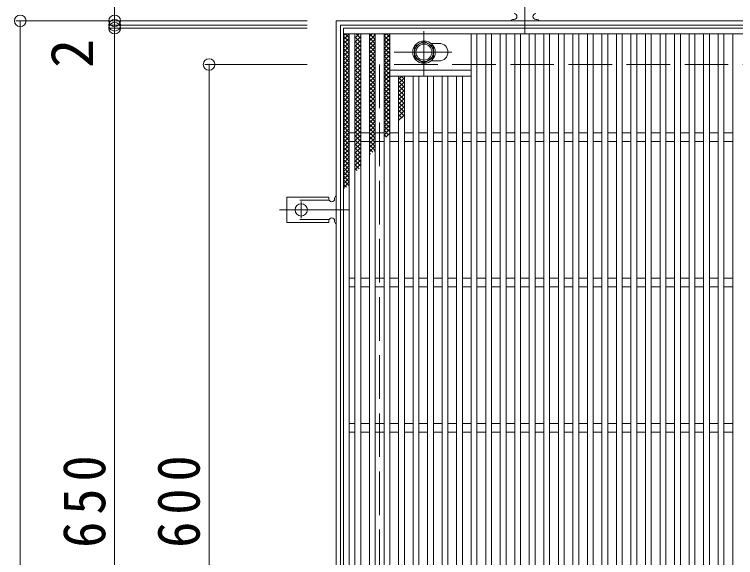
# Model space of a CAD drawing. Units: millimetres, scale not verified. Extents: x -1561 to 1646, y -1375 to 1309.
# Drawn here: x -551.4 to -55, y 687.3 to 1060.9 of the extents above; entities that cross this region are included whole.
import ezdxf
from ezdxf.enums import TextEntityAlignment as Align

# ---------------------------------------------------------------- set-up
doc = ezdxf.new("R2010")
doc.units = ezdxf.units.MM
doc.header["$LTSCALE"] = 10
doc.header["$PDMODE"] = 32
doc.header["$PDSIZE"] = 8
for name, pattern in [('CHAIN1', [8, 5, -1, 1, -1]), ('CHAIN2', [12, 9, -1, 1, -1]), ('DASHED2', [3, 2, -1]), ('DASHED3', [4, 3, -1])]:
    doc.linetypes.add(name, pattern=pattern)
for name, color, linetype, lineweight in [('C-1', 2, 'Continuous', 9), ('C-2', 3, 'Continuous', 9), ('C-4', 7, 'Continuous', 9), ('C-8', 4, 'Continuous', 9), ('C-9', 6, 'Continuous', 9), ('C-A', 3, 'Continuous', 9)]:
    doc.layers.add(name, color=color, linetype=linetype, lineweight=lineweight)
doc.styles.add('ＭＳ ゴシック', font='')
doc.styles.get('ＭＳ ゴシック').set_extended_font_data('MS Gothic')

msp = doc.modelspace()

# ---------------------------------------------------------------- linework, layer by layer
at = {"layer": 'C-1'}
for p, q in [((330, 1056.48), (-330, 1056.48)), ((-330, 1056.48), (-330, 396.48)), ((327, 1053.48), (-327, 1053.48)), ((-327, 1053.48), (-327, 399.48))]:
    msp.add_line(p, q, dxfattribs=at)
at = {"layer": 'C-1', "linetype": 'DASHED3'}
for p, q in [((300, 1026.48), (-300, 1026.48)), ((-300, 1026.48), (-300, 426.48))]:
    msp.add_line(p, q, dxfattribs=at)
at = {"layer": 'C-2'}
for p, q in [((-325, 1051.48), (-325, 401.48)), ((325, 1051.48), (-325, 1051.48)), ((325, 1047.48), (-325, 1047.48)), ((-321, 1047.48), (-321, 405.48)), ((-317, 1047.48), (-317, 405.48)), ((-313, 1047.48), (-313, 405.48)), ((-307, 1047.48), (-307, 405.48)), ((-303, 1047.48), (-303, 405.48)), ((-297, 1047.48), (-297, 405.48)), ((-293, 1047.48), (-293, 405.48)), ((-237, 1047.48), (-237, 405.48)), ((-233, 1047.48), (-233, 405.48)), ((-227, 1047.48), (-227, 405.48)), ((-223, 1047.48), (-223, 405.48)), ((-217, 1047.48), (-217, 405.48)), ((-213, 1047.48), (-213, 405.48)), ((-207, 1047.48), (-207, 405.48)), ((-203, 1047.48), (-203, 405.48)), ((-197, 1047.48), (-197, 405.48)), ((-193, 1047.48), (-193, 405.48)), ((-187, 1047.48), (-187, 405.48)), ((-183, 1047.48), (-183, 405.48)), ((-177, 1047.48), (-177, 405.48)), ((-173, 1047.48), (-173, 405.48)), ((-167, 1047.48), (-167, 405.48)), ((-163, 1047.48), (-163, 405.48)), ((-157, 1047.48), (-157, 405.48)), ((-153, 1047.48), (-153, 405.48)), ((-147, 1047.48), (-147, 405.48)), ((-143, 1047.48), (-143, 405.48)), ((-137, 1047.48), (-137, 405.48)), ((-133, 1047.48), (-133, 405.48)), ((-127, 1047.48), (-127, 405.48)), ((-123, 1047.48), (-123, 405.48)), ((-117, 1047.48), (-117, 405.48)), ((-113, 1047.48), (-113, 405.48)), ((-107, 1047.48), (-107, 405.48)), ((-103, 1047.48), (-103, 405.48)), ((-97, 1047.48), (-97, 405.48)), ((-93, 1047.48), (-93, 405.48)), ((-87, 1047.48), (-87, 405.48)), ((-83, 1047.48), (-83, 405.48)), ((-77, 1047.48), (-77, 405.48)), ((-73, 1047.48), (-73, 405.48)), ((-67, 1047.48), (-67, 405.48)), ((-63, 1047.48), (-63, 405.48)), ((-57, 1047.48), (-57, 405.48)), ((-259, 1040.98), (-264.59, 1040.98)), ((-259, 1028.98), (-264.6, 1028.98)), ((-293, 1022.48), (-237, 1022.48)), ((-293, 1018.48), (-237, 1018.48)), ((-287, 1018.48), (-287, 434.49)), ((-283, 1018.48), (-283, 434.49)), ((-277, 1018.48), (-277, 434.49)), ((-273, 1018.48), (-273, 434.49)), ((-267, 1018.48), (-267, 434.49)), ((-263, 1018.48), (-263, 434.49)), ((-257, 1018.48), (-257, 434.49)), ((-253, 1018.48), (-253, 434.49)), ((-247, 1018.48), (-247, 434.49)), ((-243, 1018.48), (-243, 434.49)), ((-317, 979.48), (-321, 979.48)), ((-307, 979.48), (-313, 979.48)), ((-297, 979.48), (-303, 979.48)), ((-287, 979.48), (-293, 979.48)), ((-277, 979.48), (-283, 979.48)), ((-267, 979.48), (-273, 979.48)), ((-257, 979.48), (-263, 979.48)), ((-247, 979.48), (-253, 979.48)), ((-237, 979.48), (-243, 979.48)), ((-227, 979.48), (-233, 979.48)), ((-217, 979.48), (-223, 979.48)), ((-207, 979.48), (-213, 979.48)), ((-197, 979.48), (-203, 979.48)), ((-187, 979.48), (-193, 979.48)), ((-177, 979.48), (-183, 979.48)), ((-167, 979.48), (-173, 979.48)), ((-157, 979.48), (-163, 979.48)), ((-147, 979.48), (-153, 979.48)), ((-137, 979.48), (-143, 979.48)), ((-127, 979.48), (-133, 979.48)), ((-117, 979.48), (-123, 979.48)), ((-107, 979.48), (-113, 979.48)), ((-97, 979.48), (-103, 979.48)), ((-87, 979.48), (-93, 979.48)), ((-77, 979.48), (-83, 979.48)), ((-67, 979.48), (-73, 979.48)), ((-57, 979.48), (-63, 979.48)), ((-317, 973.48), (-321, 973.48)), ((-307, 973.48), (-313, 973.48)), ((-297, 973.48), (-303, 973.48)), ((-287, 973.48), (-293, 973.48)), ((-277, 973.48), (-283, 973.48)), ((-267, 973.48), (-273, 973.48)), ((-257, 973.48), (-263, 973.48)), ((-247, 973.48), (-253, 973.48)), ((-237, 973.48), (-243, 973.48)), ((-227, 973.48), (-233, 973.48)), ((-217, 973.48), (-223, 973.48)), ((-207, 973.48), (-213, 973.48)), ((-197, 973.48), (-203, 973.48)), ((-187, 973.48), (-193, 973.48)), ((-177, 973.48), (-183, 973.48)), ((-167, 973.48), (-173, 973.48)), ((-157, 973.48), (-163, 973.48)), ((-147, 973.48), (-153, 973.48)), ((-137, 973.48), (-143, 973.48)), ((-127, 973.48), (-133, 973.48)), ((-117, 973.48), (-123, 973.48)), ((-107, 973.48), (-113, 973.48)), ((-97, 973.48), (-103, 973.48)), ((-87, 973.48), (-93, 973.48)), ((-77, 973.48), (-83, 973.48)), ((-67, 973.48), (-73, 973.48)), ((-57, 973.48), (-63, 973.48)), ((-317, 879.48), (-321, 879.48)), ((-307, 879.48), (-313, 879.48)), ((-297, 879.48), (-303, 879.48)), ((-287, 879.48), (-293, 879.48)), ((-277, 879.48), (-283, 879.48)), ((-267, 879.48), (-273, 879.48)), ((-257, 879.48), (-263, 879.48)), ((-247, 879.48), (-253, 879.48)), ((-237, 879.48), (-243, 879.48)), ((-227, 879.48), (-233, 879.48)), ((-217, 879.48), (-223, 879.48)), ((-207, 879.48), (-213, 879.48)), ((-197, 879.48), (-203, 879.48)), ((-187, 879.48), (-193, 879.48)), ((-177, 879.48), (-183, 879.48)), ((-167, 879.48), (-173, 879.48)), ((-157, 879.48), (-163, 879.48)), ((-147, 879.48), (-153, 879.48)), ((-137, 879.48), (-143, 879.48)), ((-127, 879.48), (-133, 879.48)), ((-117, 879.48), (-123, 879.48)), ((-107, 879.48), (-113, 879.48)), ((-97, 879.48), (-103, 879.48)), ((-87, 879.48), (-93, 879.48)), ((-77, 879.48), (-83, 879.48)), ((-67, 879.48), (-73, 879.48)), ((-57, 879.48), (-63, 879.48)), ((-317, 873.48), (-321, 873.48)), ((-307, 873.48), (-313, 873.48)), ((-297, 873.48), (-303, 873.48)), ((-287, 873.48), (-293, 873.48)), ((-277, 873.48), (-283, 873.48)), ((-267, 873.48), (-273, 873.48)), ((-257, 873.48), (-263, 873.48)), ((-247, 873.48), (-253, 873.48)), ((-237, 873.48), (-243, 873.48)), ((-227, 873.48), (-233, 873.48)), ((-217, 873.48), (-223, 873.48)), ((-207, 873.48), (-213, 873.48)), ((-197, 873.48), (-203, 873.48)), ((-187, 873.48), (-193, 873.48)), ((-177, 873.48), (-183, 873.48)), ((-167, 873.48), (-173, 873.48)), ((-157, 873.48), (-163, 873.48)), ((-147, 873.48), (-153, 873.48)), ((-137, 873.48), (-143, 873.48)), ((-127, 873.48), (-133, 873.48)), ((-117, 873.48), (-123, 873.48)), ((-107, 873.48), (-113, 873.48)), ((-97, 873.48), (-103, 873.48)), ((-87, 873.48), (-93, 873.48)), ((-77, 873.48), (-83, 873.48)), ((-67, 873.48), (-73, 873.48)), ((-57, 873.48), (-63, 873.48)), ((-317, 779.48), (-321, 779.48)), ((-307, 779.48), (-313, 779.48)), ((-297, 779.48), (-303, 779.48)), ((-287, 779.48), (-293, 779.48)), ((-277, 779.48), (-283, 779.48)), ((-267, 779.48), (-273, 779.48)), ((-257, 779.48), (-263, 779.48)), ((-247, 779.48), (-253, 779.48)), ((-237, 779.48), (-243, 779.48)), ((-227, 779.48), (-233, 779.48)), ((-217, 779.48), (-223, 779.48)), ((-207, 779.48), (-213, 779.48)), ((-197, 779.48), (-203, 779.48)), ((-187, 779.48), (-193, 779.48)), ((-177, 779.48), (-183, 779.48)), ((-167, 779.48), (-173, 779.48)), ((-157, 779.48), (-163, 779.48)), ((-147, 779.48), (-153, 779.48)), ((-137, 779.48), (-143, 779.48)), ((-127, 779.48), (-133, 779.48)), ((-117, 779.48), (-123, 779.48)), ((-107, 779.48), (-113, 779.48)), ((-97, 779.48), (-103, 779.48)), ((-87, 779.48), (-93, 779.48)), ((-77, 779.48), (-83, 779.48)), ((-67, 779.48), (-73, 779.48)), ((-57, 779.48), (-63, 779.48)), ((-317, 773.48), (-321, 773.48)), ((-307, 773.48), (-313, 773.48)), ((-297, 773.48), (-303, 773.48)), ((-287, 773.48), (-293, 773.48)), ((-277, 773.48), (-283, 773.48)), ((-267, 773.48), (-273, 773.48)), ((-257, 773.48), (-263, 773.48)), ((-247, 773.48), (-253, 773.48)), ((-237, 773.48), (-243, 773.48)), ((-227, 773.48), (-233, 773.48)), ((-217, 773.48), (-223, 773.48)), ((-207, 773.48), (-213, 773.48)), ((-197, 773.48), (-203, 773.48)), ((-187, 773.48), (-193, 773.48)), ((-177, 773.48), (-183, 773.48)), ((-167, 773.48), (-173, 773.48)), ((-157, 773.48), (-163, 773.48)), ((-147, 773.48), (-153, 773.48)), ((-137, 773.48), (-143, 773.48)), ((-127, 773.48), (-133, 773.48)), ((-117, 773.48), (-123, 773.48)), ((-107, 773.48), (-113, 773.48)), ((-97, 773.48), (-103, 773.48)), ((-87, 773.48), (-93, 773.48)), ((-77, 773.48), (-83, 773.48)), ((-67, 773.48), (-73, 773.48)), ((-57, 773.48), (-63, 773.48))]:
    msp.add_line(p, q, dxfattribs=at)
msp.add_arc((-259, 1034.98), 6, 270, 90, dxfattribs=at)
at = {"layer": 'C-4'}
for p, q in [((-482.42, 1056.48), (-482.42, 1100.66)), ((-550.42, 1056.48), (-350, 1056.48)), ((-547.42, 396.48), (-547.42, 1056.48)), ((-485.42, 1053.48), (-350, 1053.48)), ((-482.42, 1053.48), (-482.42, 1056.48)), ((-482.42, 1051.48), (-482.42, 1053.48)), ((-485.42, 1051.48), (-350, 1051.48)), ((-482.42, 401.48), (-482.42, 1051.48)), ((-420.42, 1026.48), (-350, 1026.48)), ((-417.42, 426.48), (-417.42, 1026.48))]:
    msp.add_line(p, q, dxfattribs=at)
for p in [(-547.42, 1056.48), (-482.42, 1056.48), (-482.42, 1053.48), (-482.42, 1051.48), (-417.42, 1026.48)]:
    msp.add_point(p, dxfattribs=at)
at = {"layer": 'C-8', "linetype": 'CHAIN1'}
for p, q in [((-269.5, 1019.01), (-269.5, 1049.37)), ((-289.97, 1034.98), (-250.28, 1034.98))]:
    msp.add_line(p, q, dxfattribs=at)
at = {"layer": 'C-8'}
msp.add_lwpolyline([(-263, 1031.23), (-263, 1038.74), (-269.5, 1042.49), (-276, 1038.74), (-276, 1031.23), (-269.5, 1027.48)], close=True, dxfattribs=at)
for radius in [7.75, 6.5, 5.5]:
    msp.add_circle((-269.5, 1034.98), radius, dxfattribs=at)
at = {"layer": 'C-9'}
for p, q in [((-325, 1043.47), (-321.21, 1047.26)), ((-325, 1046.29), (-324.04, 1047.26)), ((-325, 1046.02), (-321, 1042.02)), ((-325, 1040.64), (-321, 1044.64)), ((-325, 1043.19), (-321, 1039.19)), ((-323.41, 1047.26), (-321, 1044.85)), ((-317, 1044.58), (-314.32, 1047.26)), ((-317, 1041.75), (-313, 1045.75)), ((-317, 1045.42), (-313, 1041.42)), ((-317, 1038.92), (-313, 1042.92)), ((-317, 1042.59), (-313, 1038.59)), ((-316.01, 1047.26), (-313, 1044.24)), ((-313.18, 1047.26), (-313, 1047.07)), ((-307, 1045.65), (-305.39, 1047.26)), ((-307, 1042.82), (-303, 1046.82)), ((-307, 1044.77), (-303, 1040.77)), ((-307, 1039.99), (-303, 1043.99)), ((-306.66, 1047.26), (-303, 1043.6)), ((-303.83, 1047.26), (-303, 1046.42)), ((-297, 1046.04), (-295.78, 1047.26)), ((-297, 1043.21), (-293, 1047.21)), ((-297, 1046.27), (-293, 1042.27)), ((-297, 1040.38), (-293, 1044.38)), ((-297, 1043.44), (-293, 1039.44)), ((-295.16, 1047.26), (-293, 1045.1)), ((-325, 1037.81), (-321, 1041.81)), ((-325, 1040.36), (-321, 1036.36)), ((-325, 1034.98), (-321, 1038.98)), ((-325, 1037.53), (-321, 1033.53)), ((-317, 1036.09), (-313, 1040.09)), ((-317, 1039.76), (-313, 1035.76)), ((-307, 1041.94), (-303, 1037.94)), ((-307, 1037.16), (-303, 1041.16)), ((-307, 1039.11), (-303, 1035.11)), ((-307, 1034.33), (-303, 1038.33)), ((-297, 1037.55), (-293, 1041.55)), ((-297, 1040.61), (-293, 1036.61)), ((-297, 1034.73), (-293, 1038.72)), ((-297, 1037.79), (-293, 1033.79)), ((-325, 1032.15), (-321, 1036.15)), ((-325, 1034.7), (-321, 1030.7)), ((-325, 1029.32), (-321, 1033.32)), ((-317, 1033.27), (-313, 1037.27)), ((-317, 1036.93), (-313, 1032.93)), ((-317, 1030.44), (-313, 1034.44)), ((-317, 1034.1), (-313, 1030.1)), ((-307, 1036.28), (-303, 1032.28)), ((-307, 1031.51), (-303, 1035.51)), ((-307, 1033.45), (-303, 1029.45)), ((-307, 1028.68), (-303, 1032.68)), ((-297, 1031.9), (-293, 1035.9)), ((-297, 1034.96), (-293, 1030.96)), ((-297, 1029.07), (-293, 1033.07)), ((-325, 1031.87), (-321, 1027.87)), ((-325, 1026.5), (-321, 1030.5)), ((-325, 1029.05), (-321, 1025.05)), ((-325, 1023.67), (-321, 1027.67)), ((-317, 1027.61), (-313, 1031.61)), ((-317, 1031.27), (-313, 1027.27)), ((-317, 1024.78), (-313, 1028.78)), ((-317, 1028.44), (-313, 1024.44)), ((-307, 1030.62), (-303, 1026.63)), ((-307, 1025.85), (-303, 1029.85)), ((-307, 1027.8), (-303, 1023.8)), ((-297, 1032.13), (-293, 1028.13)), ((-297, 1026.24), (-293, 1030.24)), ((-297, 1029.3), (-293, 1025.3)), ((-325, 1026.22), (-321, 1022.22)), ((-325, 1020.84), (-321, 1024.84)), ((-325, 1023.39), (-321, 1019.39)), ((-317, 1021.95), (-313, 1025.95)), ((-317, 1025.62), (-313, 1021.62)), ((-317, 1019.12), (-313, 1023.12)), ((-317, 1022.79), (-313, 1018.79)), ((-307, 1023.02), (-303, 1027.02)), ((-307, 1024.97), (-303, 1020.97)), ((-307, 1020.19), (-303, 1024.19)), ((-297, 1023.41), (-293, 1027.41)), ((-297, 1026.47), (-293, 1022.47)), ((-297, 1020.58), (-293, 1024.58)), ((-297, 1023.64), (-293, 1019.64)), ((-325, 1018.01), (-321, 1022.01)), ((-325, 1020.56), (-321, 1016.56)), ((-325, 1015.18), (-321, 1019.18)), ((-325, 1017.73), (-321, 1013.73)), ((-317, 1016.3), (-313, 1020.3)), ((-317, 1019.96), (-313, 1015.96)), ((-307, 1022.14), (-303, 1018.14)), ((-307, 1017.36), (-303, 1021.36)), ((-307, 1019.31), (-303, 1015.31)), ((-307, 1014.53), (-303, 1018.53)), ((-297, 1017.75), (-293, 1021.75)), ((-297, 1020.82), (-293, 1016.82)), ((-297, 1014.93), (-293, 1018.93)), ((-297, 1017.99), (-293, 1013.99)), ((-287, 1016.22), (-284.97, 1018.26)), ((-284.86, 1018.26), (-283, 1016.4)), ((-325, 1012.35), (-321, 1016.35)), ((-325, 1014.9), (-321, 1010.9)), ((-325, 1009.52), (-321, 1013.52)), ((-317, 1013.47), (-313, 1017.47)), ((-317, 1017.13), (-313, 1013.13)), ((-317, 1010.64), (-313, 1014.64)), ((-317, 1014.3), (-313, 1010.3)), ((-307, 1016.48), (-303, 1012.48)), ((-307, 1011.71), (-303, 1015.71)), ((-307, 1013.65), (-303, 1009.65)), ((-307, 1008.88), (-303, 1012.88)), ((-297, 1012.1), (-293, 1016.1)), ((-297, 1015.16), (-293, 1011.16)), ((-297, 1009.27), (-293, 1013.27)), ((-287, 1017.57), (-283, 1013.57)), ((-287, 1013.39), (-283, 1017.39)), ((-287, 1014.74), (-283, 1010.74)), ((-287, 1010.56), (-283, 1014.56)), ((-325, 1012.08), (-321, 1008.08)), ((-325, 1006.7), (-321, 1010.7)), ((-325, 1009.25), (-321, 1005.25)), ((-325, 1003.87), (-321, 1007.87)), ((-317, 1007.81), (-313, 1011.81)), ((-317, 1011.47), (-313, 1007.47)), ((-317, 1004.98), (-313, 1008.98)), ((-317, 1008.65), (-313, 1004.65)), ((-307, 1010.83), (-303, 1006.83)), ((-307, 1006.05), (-303, 1010.05)), ((-307, 1008), (-303, 1004)), ((-297, 1012.33), (-293, 1008.33)), ((-297, 1006.44), (-293, 1010.44)), ((-297, 1009.5), (-293, 1005.5)), ((-287, 1011.91), (-283, 1007.91)), ((-287, 1007.74), (-283, 1011.74)), ((-287, 1009.08), (-283, 1005.08)), ((-287, 1004.91), (-283, 1008.91)), ((-325, 1006.42), (-321, 1002.42)), ((-325, 1001.04), (-321, 1005.04)), ((-325, 1003.59), (-321, 999.59)), ((-317, 1002.15), (-313, 1006.15)), ((-317, 1005.82), (-313, 1001.82)), ((-317, 999.33), (-313, 1003.33)), ((-317, 1002.99), (-313, 998.99)), ((-307, 1003.22), (-303, 1007.22)), ((-307, 1005.17), (-303, 1001.17)), ((-307, 1000.39), (-303, 1004.39)), ((-297, 1003.61), (-293, 1007.61)), ((-297, 1006.67), (-293, 1002.67)), ((-297, 1000.78), (-293, 1004.78)), ((-297, 1003.84), (-293, 999.85)), ((-287, 1006.25), (-283, 1002.25)), ((-287, 1002.08), (-283, 1006.08)), ((-287, 1003.43), (-283, 999.43)), ((-287, 999.25), (-283, 1003.25)), ((-325, 998.21), (-321, 1002.21)), ((-325, 1000.76), (-321, 996.76)), ((-325, 995.38), (-321, 999.38)), ((-325, 997.93), (-321, 993.93)), ((-317, 996.5), (-313, 1000.5)), ((-317, 1000.16), (-313, 996.16)), ((-307, 1002.34), (-303, 998.34)), ((-307, 997.56), (-303, 1001.56)), ((-307, 999.51), (-303, 995.51)), ((-307, 994.74), (-303, 998.74)), ((-297, 997.96), (-293, 1001.96)), ((-297, 1001.02), (-293, 997.02)), ((-297, 995.13), (-293, 999.13)), ((-297, 998.19), (-293, 994.19)), ((-287, 1000.6), (-283, 996.6)), ((-287, 996.42), (-283, 1000.42)), ((-325, 992.55), (-321, 996.55)), ((-325, 995.11), (-321, 991.11)), ((-325, 989.73), (-321, 993.73)), ((-317, 993.67), (-313, 997.67)), ((-317, 997.33), (-313, 993.33)), ((-317, 990.84), (-313, 994.84)), ((-317, 994.5), (-313, 990.5)), ((-307, 996.68), (-303, 992.68)), ((-307, 991.91), (-303, 995.91)), ((-307, 993.86), (-303, 989.86)), ((-307, 989.08), (-303, 993.08)), ((-297, 992.3), (-293, 996.3)), ((-297, 995.36), (-293, 991.36)), ((-297, 989.47), (-293, 993.47)), ((-287, 997.77), (-283, 993.77)), ((-287, 993.59), (-283, 997.59)), ((-287, 994.94), (-283, 990.94)), ((-287, 990.77), (-283, 994.77)), ((-325, 992.28), (-321, 988.28)), ((-325, 986.9), (-321, 990.9)), ((-325, 989.45), (-321, 985.45)), ((-325, 984.07), (-321, 988.07)), ((-317, 988.01), (-313, 992.01)), ((-317, 991.68), (-313, 987.68)), ((-317, 985.18), (-313, 989.18)), ((-317, 988.85), (-313, 984.85)), ((-307, 991.03), (-303, 987.03)), ((-307, 986.25), (-303, 990.25)), ((-307, 988.2), (-303, 984.2)), ((-297, 992.53), (-293, 988.53)), ((-297, 986.64), (-293, 990.64)), ((-297, 989.7), (-293, 985.7)), ((-287, 992.11), (-284.54, 989.66)), ((-287, 987.94), (-283, 991.94)), ((-287, 989.28), (-286.13, 988.41)), ((-325, 986.62), (-321, 982.62)), ((-325, 981.24), (-321, 985.24)), ((-325, 983.79), (-321, 979.79)), ((-317, 982.35), (-313, 986.35)), ((-317, 986.02), (-313, 982.02)), ((-317, 979.53), (-313, 983.53)), ((-317, 983.19), (-313, 979.19)), ((-307, 983.42), (-303, 987.42)), ((-307, 985.37), (-303, 981.37)), ((-307, 980.59), (-303, 984.59)), ((-297, 983.81), (-293, 987.81)), ((-297, 986.87), (-293, 982.87)), ((-297, 980.98), (-293, 984.99)), ((-297, 984.05), (-293, 980.05)), ((-325, 978.41), (-321, 982.41)), ((-325, 980.96), (-321, 976.96)), ((-325, 975.58), (-321, 979.58)), ((-325, 978.13), (-321, 974.13)), ((-317, 976.7), (-313, 980.7)), ((-317, 980.36), (-313, 976.36)), ((-307, 982.54), (-303, 978.54)), ((-307, 977.77), (-303, 981.77)), ((-307, 979.71), (-303, 975.71)), ((-307, 974.94), (-303, 978.94)), ((-297, 978.16), (-293, 982.16)), ((-297, 981.22), (-293.84, 978.06)), ((-297, 978.39), (-295.43, 976.82)), ((-295.82, 976.51), (-293, 979.33)), ((-325, 972.76), (-321, 976.76)), ((-325, 975.31), (-321, 971.31)), ((-325, 969.93), (-321, 973.93)), ((-317, 973.87), (-313, 977.87)), ((-317, 977.53), (-313, 973.53)), ((-317, 971.04), (-313, 975.04)), ((-317, 974.7), (-313, 970.7)), ((-307, 976.89), (-303, 972.88)), ((-307, 972.11), (-303, 976.11)), ((-307, 974.06), (-303, 970.06)), ((-307, 969.28), (-303, 973.28)), ((-325, 972.48), (-321, 968.48)), ((-325, 967.1), (-321, 971.1)), ((-325, 969.65), (-321, 965.65)), ((-325, 964.27), (-321, 968.27)), ((-317, 968.21), (-313, 972.21)), ((-317, 971.88), (-313, 967.88)), ((-317, 965.38), (-313, 969.38)), ((-317, 969.05), (-313, 965.05)), ((-307, 971.23), (-303.13, 967.36)), ((-307, 966.45), (-303, 970.45)), ((-307, 968.4), (-304.72, 966.12)), ((-325, 966.82), (-321, 962.82)), ((-325, 961.44), (-321, 965.44)), ((-325, 963.99), (-321, 959.99)), ((-317, 962.56), (-313, 966.56)), ((-317, 966.22), (-313, 962.22)), ((-317, 959.73), (-313, 963.73)), ((-317, 963.39), (-313, 959.39)), ((-307, 965.57), (-306.31, 964.88)), ((-303.72, 966.9), (-303, 967.62)), ((-325, 958.61), (-321, 962.61)), ((-325, 961.16), (-321, 957.16)), ((-325, 955.78), (-321, 959.78)), ((-325, 958.34), (-321, 954.34)), ((-317, 956.9), (-313, 960.9)), ((-317, 960.56), (-313, 956.56)), ((-325, 952.96), (-321, 956.96)), ((-325, 955.51), (-321, 951.51)), ((-325, 950.13), (-321, 954.13)), ((-317, 954.07), (-313, 958.07)), ((-317, 957.73), (-314.02, 954.75)), ((-317, 954.91), (-315.6, 953.51)), ((-325, 952.68), (-321, 948.68)), ((-325, 947.3), (-321, 951.3)), ((-325, 949.85), (-321, 945.85)), ((-325, 944.47), (-321, 948.47)), ((-325, 947.02), (-321.31, 943.33)), ((-325, 941.64), (-321, 945.64)), ((-325, 944.19), (-322.9, 942.09)), ((-325, 941.37), (-324.49, 940.85))]:
    msp.add_line(p, q, dxfattribs=at)
at = {"layer": 'C-A', "color": 7, "linetype": 'CHAIN2'}
for p, q in [((-200, 1047.48), (-200, 1095.48)), ((-354, 932.26), (-354, 920.71)), ((-321, 926.48), (-369, 926.48))]:
    msp.add_line(p, q, dxfattribs=at)
at = {"layer": 'C-A'}
for p, q in [((-207.49, 1057.48), (-208.01, 1057.48)), ((-192, 1057.48), (-192.5, 1057.48)), ((-335, 935.23), (-364, 935.23)), ((-364, 917.73), (-364, 935.23)), ((-335, 935.23), (-335, 933.98)), ((-331, 934.48), (-331, 933.98)), ((-335, 917.73), (-335, 918.98)), ((-331, 918.99), (-331, 918.48)), ((-335, 917.73), (-364, 917.73))]:
    msp.add_line(p, q, dxfattribs=at)
at = {"layer": 'C-A', "linetype": 'DASHED2'}
for p, q in [((-334.85, 933.23), (-364, 933.23)), ((-334.85, 919.73), (-364, 919.73))]:
    msp.add_line(p, q, dxfattribs=at)
at = {"layer": 'C-A'}
msp.add_circle((-354, 926.48), 4.25, dxfattribs=at)
for centre, start, end in [((-208, 1055.48), 90.2416, 150.0007), ((-207.5, 1059.48), 270.1333, 90), ((-192.5, 1059.48), 90, 270), ((-192, 1055.48), 29.9995, 89.724), ((-333, 933.98), 180, 0), ((-329, 934.48), 119.9995, 179.724), ((-333, 918.98), 0.1333, 180), ((-329, 918.48), 180.2416, 240.0007)]:
    msp.add_arc(centre, 2, start, end, dxfattribs=at)

# ---------------------------------------------------------------- texts
at = {"layer": 'C-4', "color": 2, "style": 'ＭＳ ゴシック'}
msp.add_text('2', height=29.33, rotation=90, dxfattribs=at).set_placement((-488.42, 1024.09), align=Align.BOTTOM_LEFT)
at = {"layer": 'C-4', "color": 2, "char_height": 29.33, "attachment_point": 7, "rotation": 90, "style": 'ＭＳ ゴシック'}
for s, insert in [('\\T1.27;\\W0.9;650', (-488.42, 693.98)), ('\\T1.27;\\W0.9;600', (-423.42, 693.98))]:
    msp.add_mtext(s, dxfattribs=dict(at, insert=insert))

doc.saveas('drawing.dxf')
